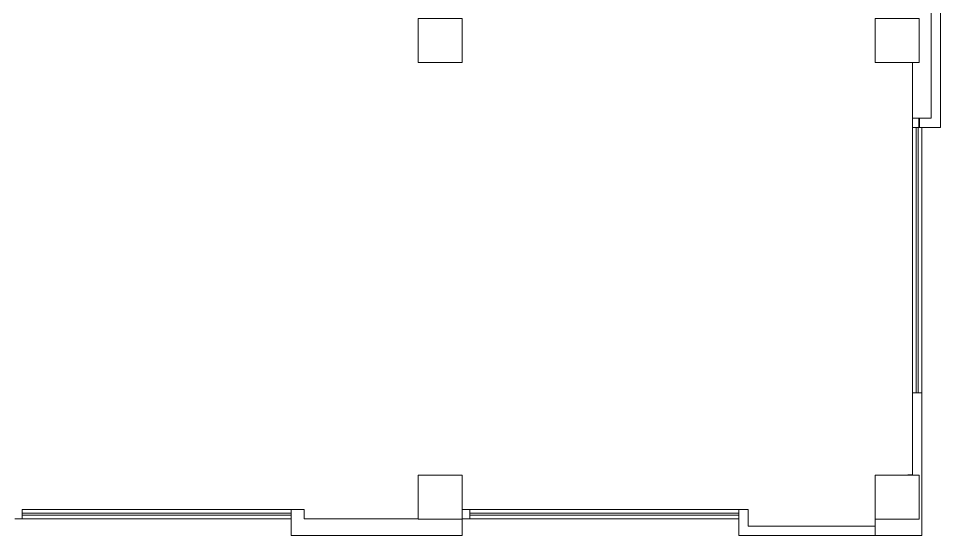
# Model space of a CAD drawing. Header units: inches. Extents: x -98933 to 1585249, y -3352739 to 192771.
# Drawn here: x 37032.3 to 37525.8, y 49744.6 to 50021.5 of the extents above; entities that cross this region are included whole.
import ezdxf

# ---------------------------------------------------------------- set-up
doc = ezdxf.new("R2010")
doc.units = ezdxf.units.IN
doc.header["$MEASUREMENT"] = 0
doc.header["$PDMODE"] = 35
doc.layers.get('0').update_dxf_attribs({"lineweight": 0})
doc.layers.get('Defpoints').update_dxf_attribs({"lineweight": 0})
for name, color, linetype, lineweight in [('A WALL', 7, 'Continuous', 35), ('COLUMN-2', 102, 'Continuous', 0), ('DIM_WORKING', 7, 'Continuous', 0), ('Layer1', 134, 'Continuous', 0), ('WALL (I)', 7, 'Continuous', 0), ('window', 140, 'Continuous', 0)]:
    doc.layers.add(name, color=color, linetype=linetype, lineweight=lineweight)
doc.styles.add('REG', font='times.ttf')
doc.dimstyles.new('Dim-Pres', dxfattribs={"dimtxt": 5.5, "dimasz": 2, "dimexe": 1.5, "dimexo": 1.5, "dimgap": 1, "dimtad": 3, "dimdec": 0, "dimzin": 3, "dimdsep": 46, "dimlunit": 4, "dimtxsty": 'REG', "dimblk": 'point', "dimcen": 2, "dimclrd": 256, "dimclre": 256, "dimclrt": 7, "dimadec": 0, "dimazin": 0, "dimtfac": 0.75, "dimtdec": 0, "dimtmove": 1, "dimatfit": 3, "dimldrblk": 'point', "dimfxl": 0, "dimtolj": 1, "dimtzin": 0, "dimlwd": -1, "dimlwe": -1, "dimarcsym": 1})

# ---------------------------------------------------------------- blocks, each defined once
blk = doc.blocks.new('dot')
at = {"color": 4}
for p, q in [((-1.5, 0), (1.5, 0)), ((0, 1.5), (0, -1.5))]:
    blk.add_line(p, q, dxfattribs=at)
at = {"color": 6, "const_width": 0.5}
blk.add_lwpolyline([(-0.25, 0, 1), (0.25, 0, 1)], format="xyb", close=True, dxfattribs=at)
blk = doc.blocks.new('point')
blk.add_blockref('dot', (0, 0))
blk = doc.blocks.new('*D556')
at = {"layer": 'Defpoints', "color": 0, "ltscale": 30, "transparency": 16777216}
for p in [(37238.58, 50438.3), (37269.8, 50414.86), (36790.8, 49776.97)]:
    blk.add_point(p, dxfattribs=at)
at = {"layer": 'Layer1', "ltscale": 30, "transparency": 16777216}
for p, q in [((36760.79, 49802.01), (37237.38, 50436.7)), ((37241.78, 50435.9), (37237.38, 50439.2)), ((36762.78, 49798.01), (36758.38, 49801.31))]:
    blk.add_line(p, q, dxfattribs=at)
at = {"layer": 'Layer1', "ltscale": 30, "transparency": 16777216, "xscale": 2, "yscale": 2, "zscale": 2}
for p, rotation in [((37238.58, 50438.3), 53.09661715967474), ((36759.58, 49800.41), 233.0966171596747)]:
    blk.add_blockref('point', p, dxfattribs=dict(at, rotation=rotation))
at = {"layer": 'Layer1', "color": 7, "ltscale": 30, "transparency": 16777216, "insert": (36996.25, 50121.48), "char_height": 5, "attachment_point": 5, "rotation": 53.0966, "style": 'REG'}
blk.add_mtext('\\A1;66\'-6"', dxfattribs=at)

msp = doc.modelspace()

# ---------------------------------------------------------------- linework, layer by layer
at = {"layer": 'A WALL', "color": 7, "ltscale": 30}
msp.add_line((37514.3, 49968.11), (37514.3, 49963.11), dxfattribs=at)
at = {"layer": 'COLUMN-2', "color": 7}
for points in [[(37246.3, 50021.47), (37269.8, 50021.47), (37269.8, 49997.97), (37246.3, 49997.97)], [(37490.8, 50021.47), (37514.3, 50021.47), (37514.3, 49997.97), (37490.8, 49997.97)], [(37269.8, 49753.47), (37246.3, 49753.47), (37246.3, 49776.97), (37269.8, 49776.97)], [(37490.8, 49753.47), (37514.3, 49753.47), (37514.3, 49776.97), (37490.8, 49776.97)]]:
    msp.add_lwpolyline(points, close=True, dxfattribs=at)
at = {"layer": 'DIM_WORKING', "color": 7, "ltscale": 30}
for p, q in [((37185.3, 49758.61), (37178.3, 49758.61)), ((37185.3, 49758.61), (37185.3, 49753.61)), ((37269.8, 49758.61), (37269.8, 49744.61)), ((37246.3, 49753.61), (37185.3, 49753.61)), ((37490.8, 49753.61), (37490.8, 49744.61))]:
    msp.add_line(p, q, dxfattribs=at)
msp.add_lwpolyline([(37510.8, 49998.11), (37510.8, 49968.11)], dxfattribs=at)
at = {"layer": 'WALL (I)', "color": 7, "ltscale": 30}
for p, q in [((37525.8, 49963.11), (37525.8, 50056.61)), ((37520.8, 49968.11), (37520.8, 50051.61)), ((37520.8, 49968.11), (37510.8, 49968.11)), ((37510.8, 49963.11), (37510.8, 49968.11)), ((37525.8, 49963.11), (37510.8, 49963.11)), ((37510.8, 49821.11), (37515.8, 49821.11)), ((37510.8, 49821.11), (37510.8, 49777.11)), ((37515.8, 49744.61), (37515.8, 49821.11)), ((37508.3, 49777.11), (37510.8, 49777.11)), ((37510.8, 49777.11), (37510.8, 49777.11)), ((37034.3, 49758.61), (37034.3, 49753.61)), ((37178.3, 49744.61), (37178.3, 49758.61)), ((37269.8, 49758.61), (37273.8, 49758.61)), ((37273.8, 49758.61), (37273.8, 49753.61)), ((37417.8, 49744.61), (37417.8, 49758.61)), ((37417.8, 49758.61), (37422.8, 49758.61)), ((37422.8, 49749.61), (37422.8, 49758.61)), ((37034.3, 49753.61), (37030.3, 49753.61)), ((37273.8, 49753.61), (37269.8, 49753.61)), ((37490.8, 49749.61), (37422.8, 49749.61)), ((37269.8, 49744.61), (37178.3, 49744.61)), ((37515.8, 49744.61), (37417.8, 49744.61))]:
    msp.add_line(p, q, dxfattribs=at)
at = {"layer": 'window', "color": 7, "ltscale": 30}
for p, q in [((37510.8, 49821.11), (37510.8, 49963.11)), ((37512.8, 49821.11), (37512.8, 49963.11)), ((37513.8, 49821.11), (37513.8, 49963.11)), ((37515.8, 49821.11), (37515.8, 49963.11)), ((37034.3, 49758.61), (37178.3, 49758.61)), ((37034.3, 49756.61), (37178.3, 49756.61)), ((37034.3, 49755.61), (37178.3, 49755.61)), ((37273.8, 49758.61), (37417.8, 49758.61)), ((37273.8, 49756.61), (37417.8, 49756.61)), ((37273.8, 49755.61), (37417.8, 49755.61)), ((37034.3, 49753.61), (37178.3, 49753.61)), ((37273.8, 49753.61), (37417.8, 49753.61))]:
    msp.add_line(p, q, dxfattribs=at)

# ---------------------------------------------------------------- dimensions: what is measured, and where the dimension line sits
at = {"layer": 'Layer1', "color": 1, "ltscale": 30}
dim = msp.add_aligned_dim(p1=(36790.8, 49776.97), p2=(37269.8, 50414.86), distance=39.03, dimstyle='Dim-Pres', override={"dimtxt": 5, "dimfxl": 4, "dimfxlon": 1}, dxfattribs=at)
dim.commit()
dim.dimension.update_dxf_attribs({"geometry": '*D556', "text_midpoint": (36996.25, 50121.48)})

doc.saveas('drawing.dxf')
